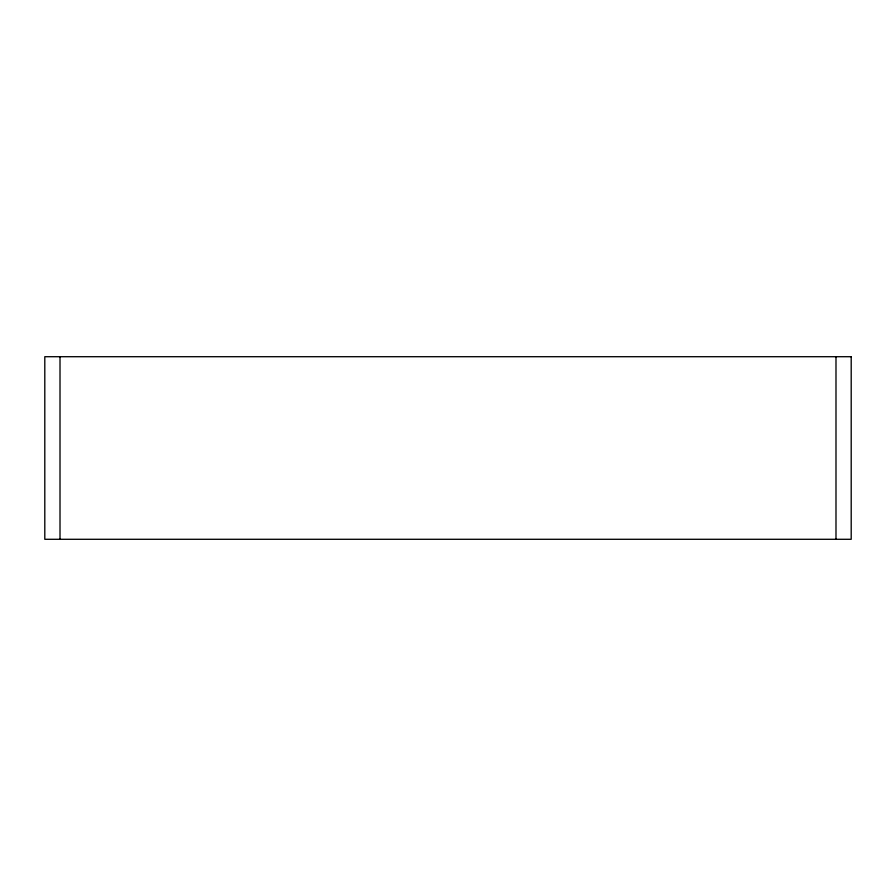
<?xml version="1.0" encoding="UTF-8"?>
<svg xmlns="http://www.w3.org/2000/svg" width="896" height="896" viewBox="0 0 896 896"><rect width="100%" height="100%" fill="white"/><g stroke="black" fill="none" stroke-linecap="round" stroke-linejoin="round"><path stroke-width="1.34" d="M835.99 356.709L835.99 539.291M60.01 356.709L60.01 539.291M851.2 356.709L44.8 356.709L44.8 539.291L851.2 539.291L851.2 356.709"/></g></svg>
